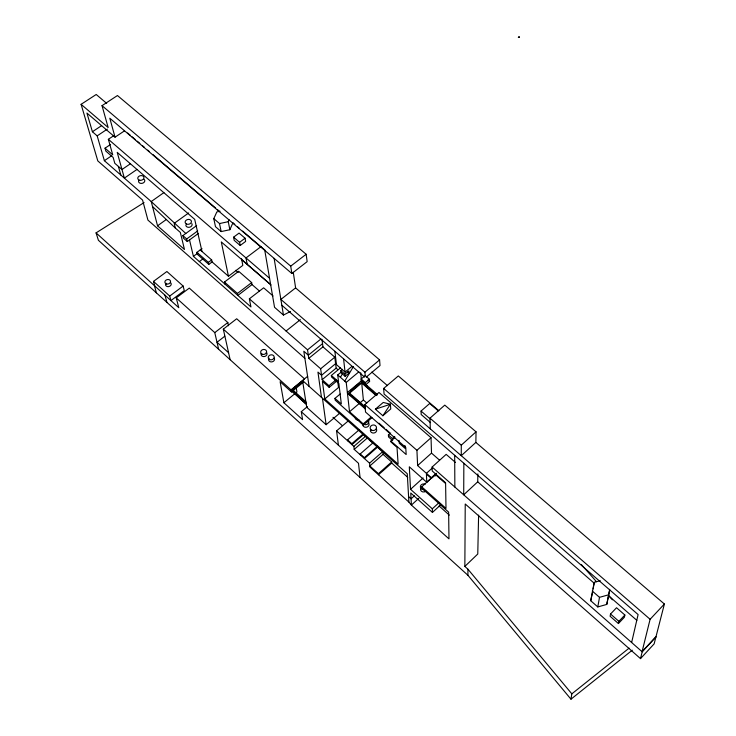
<?xml version="1.0" encoding="UTF-8"?>
<svg xmlns="http://www.w3.org/2000/svg" width="736" height="736" viewBox="0 0 736 736"><rect width="100%" height="100%" fill="white"/><g stroke="black" fill="none" stroke-linecap="round" stroke-linejoin="round"><path stroke-width="1.1" d="M476.045 431.82L461.288 445.17L461.27 455.694L475.861 442.419L476.045 431.82L444.774 405.131L429.98 418.168L430.312 428.876M463.846 463.275L463.708 494.822L477.719 481.832L477.876 473.874M144.063 202.593L96.066 232.88L98.394 240.267L467.894 575.248L570.97 699.2L571.835 693.846L467.958 569.232L464.848 566.416L465.235 503.994L640.504 658.619L654.138 643.88L664.396 604.026L475.861 442.419M467.894 575.248L467.958 569.232M519.055 36.956L518.31 37.508L519.303 36.984M478.612 515.099L477.765 554.024L464.848 566.416M518.696 37.214L519.11 37.085M609.61 590.373L606.758 604.431L597.798 606.933L590.723 600.723L594.237 582.351L600.254 580.686M593.152 588.828L594.237 582.351M597.798 606.933L599.5 597.338L592.333 591.072M606.758 604.431L609.721 589.343M610.54 614.017L610.098 616.244L618.424 623.539L624.395 617.237L624.873 615.02L616.538 607.743L610.54 614.017L618.884 621.331L618.424 623.539M590.723 600.723L592.609 592.066M631.635 642.51L638.103 614.56L384.072 394.018L383.649 388.452L398.323 375.958L438.895 410.734M664.396 604.026L650.109 619.289L642.068 651.682L655.813 636.852M640.504 658.619L642.197 651.802L655.951 636.971M220.101 211.241L216.835 211.922L213.79 218.656L215.482 226.688L221.168 231.582L229.871 229.724L232.834 222.999M229.871 229.724L228.27 221.692L229.126 219.77M340.409 377.301L342.718 373.419M344.752 381.11L353.39 366.592M382.895 415.748L390.402 404.23L383.235 402.445L375.388 409.17L382.895 415.748L390.742 408.977L390.402 404.23M618.884 621.331L624.873 615.02M431.094 478.345L421.737 486.827L421.802 488.244L448.638 512.136L448.978 538.872L411.406 505.071L410.743 492.991L432.455 512.431L440.79 504.74M432.455 512.431L432.336 508.806L439.033 502.642M418.821 498.318L411.406 505.071L408.903 502.099L369.932 467.047L369.555 463.165L354.209 449.383L353.869 446.393L336.573 430.873L348.248 420.918M436.264 473.975L431.37 478.418L431.351 477.701L436.246 473.257M432.336 508.806L410.541 489.311L409.308 466.799L426.742 482.255L435.629 474.186M432.796 476.799L435.344 474.49L445.372 483.322M414.386 495.834L411.065 498.852L408.581 496.625M426.411 473.34L432.133 468.17M410.541 489.311L423.117 477.94M421.737 486.827L445.998 508.41L445.593 482.761L432.225 470.985L432.115 467.038L446.163 454.36L455.418 462.41M431.351 477.701L417.616 465.566L431.508 453.109L431.038 437.736L378.976 392.481L364.817 404.542L365.544 412.059L405.766 447.488L406.171 454.544L390.89 441.048L394.827 437.598M417.616 465.566L416.926 450.303L431.038 437.736M391.644 461.969L391.718 463.064L378.506 474.766L378.414 473.68L391.644 461.969L383.06 454.333L382.83 451.518L369.555 463.165M383.06 454.333L369.822 465.962L378.414 473.68M377.724 446.973L364.44 458.583L364.348 457.672L377.642 446.062L377.724 446.973L381.975 450.763M430.578 422.657L421.185 414.543L421.047 411.056L429.668 403.512L438.233 410.854M390.696 432.952L388.396 434.958L388.553 436.972L392.601 440.542L392.454 438.536L394.754 436.522M360.309 454.866L360.217 453.956L373.511 442.382M353.869 446.393L365.534 436.301M354.209 449.383L367.494 437.874M363.593 434.571L351.928 444.645L351.817 443.688L363.501 433.605M371.965 417.68L363.326 425.104L363.207 423.853L370.981 417.174M347.64 440.8L347.53 439.834L359.205 429.787M363.207 423.853L349.536 411.746L363.372 399.998L361.661 382.472M408.903 502.099L407.275 473.763L302.524 380.503L306.71 407.266L326.122 424.7L339.416 413.448M376.786 395.545L361.606 382.324L349.186 392.776L365.212 406.87M349.26 393.429L361.67 382.978L361.606 382.324M369.398 379.233L369.601 381.45L365.571 384.854L365.36 382.637L369.398 379.233L365.212 375.599L364.9 372.204L280.876 299.423L295.596 287.905M363.326 425.104L335.202 400.172L334.972 398.369L340.17 394.018M365.571 384.854L361.385 381.211L361.174 378.994L365.212 375.599M360.714 372.747L361.496 380.724L347.374 392.592L365.176 408.241M366.28 377.099L380.024 365.544L379.583 359.895L295.614 287.914L293.278 272.32M350.768 390.448L353.262 388.36M354.918 386.961L359.067 383.474M349.536 411.746L346.224 382.398L358.818 371.873M364.9 372.204L379.583 359.895M345.101 376.317L349.039 373.032L348.809 370.87L344.862 374.155L345.101 376.317L341.081 372.802L340.832 370.64L342.415 369.334M390.89 441.048L390.954 441.977L397.008 447.332L398.13 464.177L324.788 398.958L338.486 387.513L337.824 381.975M340.51 367.853L331.338 375.443L338.542 381.772L337.714 374.946L341.072 372.158M334.862 351.293L336.472 364.624L345.064 372.122L351.845 366.482M337.042 380.834L329.194 387.366L328.974 385.692L335.966 379.886M303.471 382.131L291.493 391.948L280.131 381.736L283.884 402.748L302.588 419.658L301.291 411.7L307.427 406.594M335.598 363.685L321.558 375.268L317.943 372.085L321.485 397.431M328.974 385.692L322.156 379.675L336.14 368.12L334.806 357.172L322.948 346.84L321.963 339.36M322.156 379.675L320.666 368.782L334.806 357.172M283.884 402.748L296.921 392.003L296.194 387.559M291.493 391.948L291.134 389.832L307.657 376.289M304.529 379.049L291.171 390.016L223.312 329.13L236.688 318.771L304.502 378.865M302.79 381.257L292.505 389.703L305.845 401.654M292.146 390.154L302.156 381.929M320.666 368.782L308.798 358.349L322.948 346.84M322.524 343.666L308.338 355.194L303.812 351.219L309.111 386.428M308.798 358.349L307.547 349.83L320.924 339.002M570.97 699.2L632.261 650.192M571.835 693.846L629.096 648.149M286.074 331.007L300.352 319.654M224.765 336.232L217.019 342.268L228.583 352.737M218.647 349.287L214.774 332.617L227.82 322.524L189.29 288.107L176.235 297.878L178.793 307.703L96.066 232.88M124.458 130.879L115.037 137.19L109.802 118.229L291.842 273.498L307.16 261.639L306.158 254.26L117.456 95.533L102.028 105.653L108.137 127.512L81.098 104.328L96.214 94.493L106.702 103.39M291.842 273.498L290.729 266.147L306.158 254.26M189.465 239.642L193.402 256.358L250.93 306.93L249.357 298.825L263.644 287.813L273.038 295.955M251.657 282.596L252.034 284.584L237.857 295.44L237.452 293.462L251.657 282.596L238.666 271.299L224.462 282.044L224.885 284.032M200.21 249.927L211.664 259.937L212.106 261.942L228.454 276.248L242.816 265.392L241.528 258.722M260.93 246.68L245.99 257.94L247.195 264.307M240.184 245.502L245.668 241.399L245.079 238.225L239.071 233.1L233.57 237.185L234.195 240.35L240.184 245.502L239.577 242.337L233.57 237.185M212.106 261.942L208.822 264.38L208.38 262.384L211.664 259.937M239.577 242.337L245.079 238.225M183.135 286.046L184.276 290.591L170.927 300.582L169.722 296.056L183.135 286.046L166.897 271.52L153.484 281.391L154.744 285.945M199.336 261.574L202.878 258.952M208.822 264.38L197.386 254.352L196.926 252.347L202.004 248.602M193.402 256.358L197.837 253.092M198.26 233.542L187.312 241.537L186.696 238.952L197.671 230.948M187.312 241.537L183.494 238.197L182.868 235.603L196.632 225.602M188.655 212.962L174.193 223.367L175.343 228.05L180.329 232.41L184.46 249.467L157.541 225.796L151.23 201.554L104.374 160.687L97.18 135.875L92.405 131.744L86.931 113.05L115.037 137.19M157.541 225.796L166.382 219.457M163.898 192.611L151.23 201.554L185.785 233.487M137.034 169.4L124.366 178.121L117.217 152.37L194.7 219.337L202.004 251.5M130.189 163.907L121.974 169.528L114.798 163.291L113.151 157.44L105.874 151.128L105.036 148.175L110.547 144.468M104.374 160.687L111.605 155.793M105.036 148.175L112.746 154.864L108.358 139.297L113.96 135.553M97.18 135.875L107.355 129.094M92.405 131.744L101.651 125.608M264.785 250.415L274.537 307.298L283.452 315.063L290.481 311.466M375.388 409.17L390.338 404.285M599.5 597.338L608.571 594.817M213.79 218.656L219.512 223.56L228.27 221.692M102.028 105.653L290.729 266.147M127.641 133.014L130.254 135.249M131.992 136.73L135.479 139.702M137.218 141.192L139.831 143.419M142.444 145.645L144.192 147.136M147.678 150.107L149.417 151.588M152.904 154.56L215.63 208.049M217.368 209.539L219.107 211.02M233.054 222.907L234.793 224.397M237.406 226.624L239.145 228.114M242.632 231.086L265.291 250.406M108.358 139.297L269.56 278.254M429.98 418.168L461.288 445.17M421.047 411.056L430.477 419.189M270.636 284.556L221.306 241.932L228.454 276.248M242.282 260.176L270.968 284.97M371.8 372.094L387.449 385.618M383.649 388.452L650.109 619.289M281.833 305.256L364.578 377.09M367.926 379.997L369.601 381.45M361.174 378.994L365.36 382.637M235.658 270.333L238.206 272.559M252.034 284.584L259.385 290.978M477.719 481.832L594.596 583.574M608.589 595.755L636.842 620.347M361.496 380.724L377.586 394.735M365.792 385.066L367.485 386.538M371.717 390.227L373.41 391.699M361.67 382.978L376.004 395.462M347.438 371.634L349.039 373.032M340.832 370.64L344.862 374.155M336.14 368.12L337.842 369.61M182.868 235.603L186.696 238.952M431.508 453.109L439.493 460.101M337.714 374.946L346.224 382.398M196.926 252.347L208.38 262.384M249.357 298.825L307.547 349.83M363.372 399.998L366.786 402.997M364.817 404.542L416.926 450.303M224.462 282.044L237.452 293.462M351.79 395.655L364.44 406.769M432.115 467.038L642.197 651.802M347.447 393.245L365.24 408.894M379.022 423.191L384.192 427.745M385.912 429.263L389.362 432.299M304.879 358.312L147.927 220.101L142.572 200.072L97.805 160.917L81.098 104.328M388.396 434.958L392.454 438.536M329.194 387.366L322.386 381.349L324.788 398.958M431.37 478.418L426.438 474.058L426.742 482.255M334.972 398.369L341.329 404L338.845 383.401L331.531 376.979L331.338 375.443M369.785 439.907L372.83 442.621M391.718 463.064L407.744 477.342M439.088 505.991L449.319 515.117M332.994 417.33L342.277 425.61M347.53 439.834L351.817 443.688M292.67 391L305.964 402.923M291.134 389.832L306.075 403.236M291.309 390.834L306.231 404.23M360.217 453.956L364.348 457.672M176.235 297.878L214.774 332.617M301.291 411.7L358.506 463.303L360.06 477.489M153.484 281.391L169.722 296.056M152.508 206.494L175.343 228.05M581.311 564.475L596.491 581.716M608.635 595.507L612.435 599.812M118.386 166.4L120.787 175.012M154.404 285.642L156.4 292.854M164.974 295.2L166.916 302.386M223.312 329.13L230.147 359.711M227.82 322.524L228.528 325.754M219.512 223.56L221.168 231.582M291.796 390.54L305.458 403.402L305.348 402.693M274.123 258.382L283.452 315.063M322.442 398.222L326.122 424.7M336.573 430.873L338.413 445.179M343.565 358.846L345.064 372.122M399.068 440.376L399.252 443.247L405.085 448.38L404.91 445.519M435.344 474.49L435.381 475.916M454.682 455.326L454.857 487.048M376.326 428.849A3.174 2.76 -8.6 0 1 373.87 433.016A3.174 2.76 -8.6 0 1 370.502 429.594M368.221 422.556A3.174 2.751 -9 0 1 367.043 427.073A3.174 2.751 -9 0 1 362.756 424.58M368.46 420.587A3.183 2.751 -8.9 0 1 364.007 424.424M359.048 420.035A3.165 2.732 -9.2 0 1 355.175 417.441M170.596 282.725A2.87 2.245 -14.1 0 1 170.356 285.816A2.87 2.245 -14.1 0 1 166.529 286.249A2.87 2.245 -14.1 0 1 166.097 283.231M266.285 352.277A3.008 2.475 -12.4 0 1 266.358 355.479A3.008 2.475 -12.4 0 1 262.596 356.353A3.008 2.475 -12.4 0 1 261.225 353.455M274.261 358.11A3.008 2.493 -12.3 0 1 273.35 361.302A3.008 2.493 -12.3 0 1 269.514 361.348A3.008 2.493 -12.3 0 1 269.1 358.165M191.848 223.615A3.174 2.438 -11.7 0 1 189.502 227.249A3.174 2.438 -11.7 0 1 185.858 224.885M144.109 179.336A3.137 2.337 -12.1 0 1 143.998 182.381A3.137 2.337 -12.1 0 1 140.052 183.19A3.137 2.337 -12.1 0 1 138.791 180.421M425.85 491.142A3.174 2.843 -6.4 0 1 420.569 488.465M423.504 489.642A3.183 2.852 -6.3 0 1 420.458 486.1A3.183 2.852 -6.3 0 1 425.132 484.288M371.652 430.174A3.183 2.769 -8.5 0 0 376.492 427.699A3.183 2.769 -8.5 0 0 371.79 425.362A3.183 2.769 -8.5 0 0 371.652 430.174M166.695 284.013A2.88 2.254 -14 0 0 170.522 281.17A2.88 2.254 -14 0 0 165.922 280.186A2.88 2.254 -14 0 0 166.695 284.013M261.97 354.126A3.008 2.484 -12.4 0 0 266.616 351.909A3.008 2.484 -12.4 0 0 262.32 349.793A3.008 2.484 -12.4 0 0 261.97 354.126M269.542 359.518A3.018 2.493 -12.2 0 0 274.188 357.291A3.018 2.493 -12.2 0 0 269.873 355.157A3.018 2.493 -12.2 0 0 269.542 359.518M186.447 224.011A3.183 2.438 -11.6 0 0 191.424 221.84A3.183 2.438 -11.6 0 0 186.981 219.724A3.183 2.438 -11.6 0 0 186.447 224.011M139.72 180.256A3.146 2.337 -12 0 0 143.943 177.321A3.146 2.337 -12 0 0 138.938 176.281A3.146 2.337 -12 0 0 139.72 180.256"/></g></svg>
